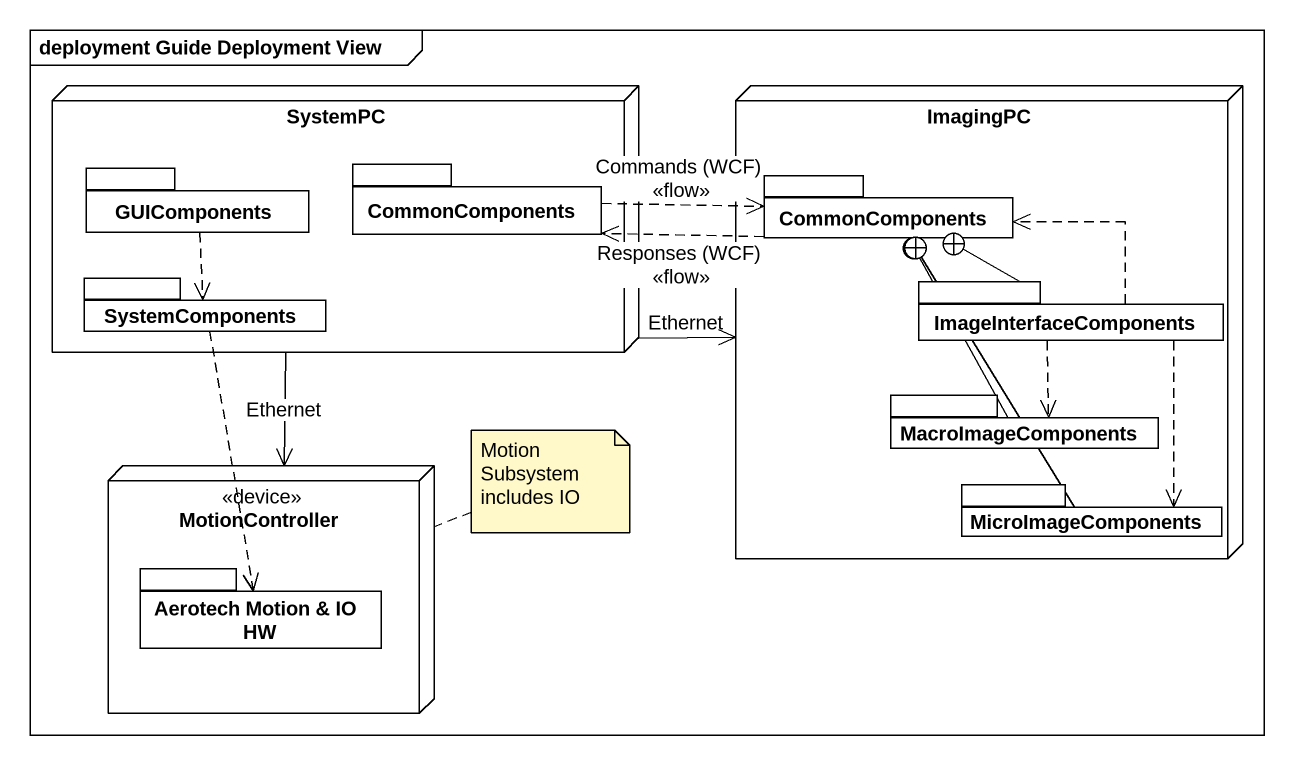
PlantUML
@startuml
mainframe deployment Guide Deployment View
node SystemPC {
  package GUIComponents {
  }
  package CommonComponents {
  }
  package SystemComponents {
  }
}
node ImagingPC {
  package "CommonComponents" as CommonComponents_2 {
  }
  package ImageInterfaceComponents {
  }
  package MacroImageComponents {
  }
  package MicroImageComponents {
  }
}
node MotionController <<device>> {
  package "Aerotech Motion & IO HW" as Aerotech_Motion_IO_HW {
  }
}
SystemPC -right-> ImagingPC : Ethernet
SystemPC --> MotionController : Ethernet
GUIComponents ..> SystemComponents
CommonComponents .right.> CommonComponents_2 : Commands (WCF)\n<<flow>>
CommonComponents_2 .left.> CommonComponents : Responses (WCF)\n<<flow>>
SystemComponents ..> Aerotech_Motion_IO_HW
ImageInterfaceComponents .left.> CommonComponents_2
ImageInterfaceComponents -left-+ CommonComponents_2
ImageInterfaceComponents ..> MacroImageComponents
ImageInterfaceComponents ..> MicroImageComponents
MacroImageComponents -up-+ CommonComponents_2
MicroImageComponents -up-+ CommonComponents_2
note right of MotionController : Motion Subsystem includes IO
@enduml
